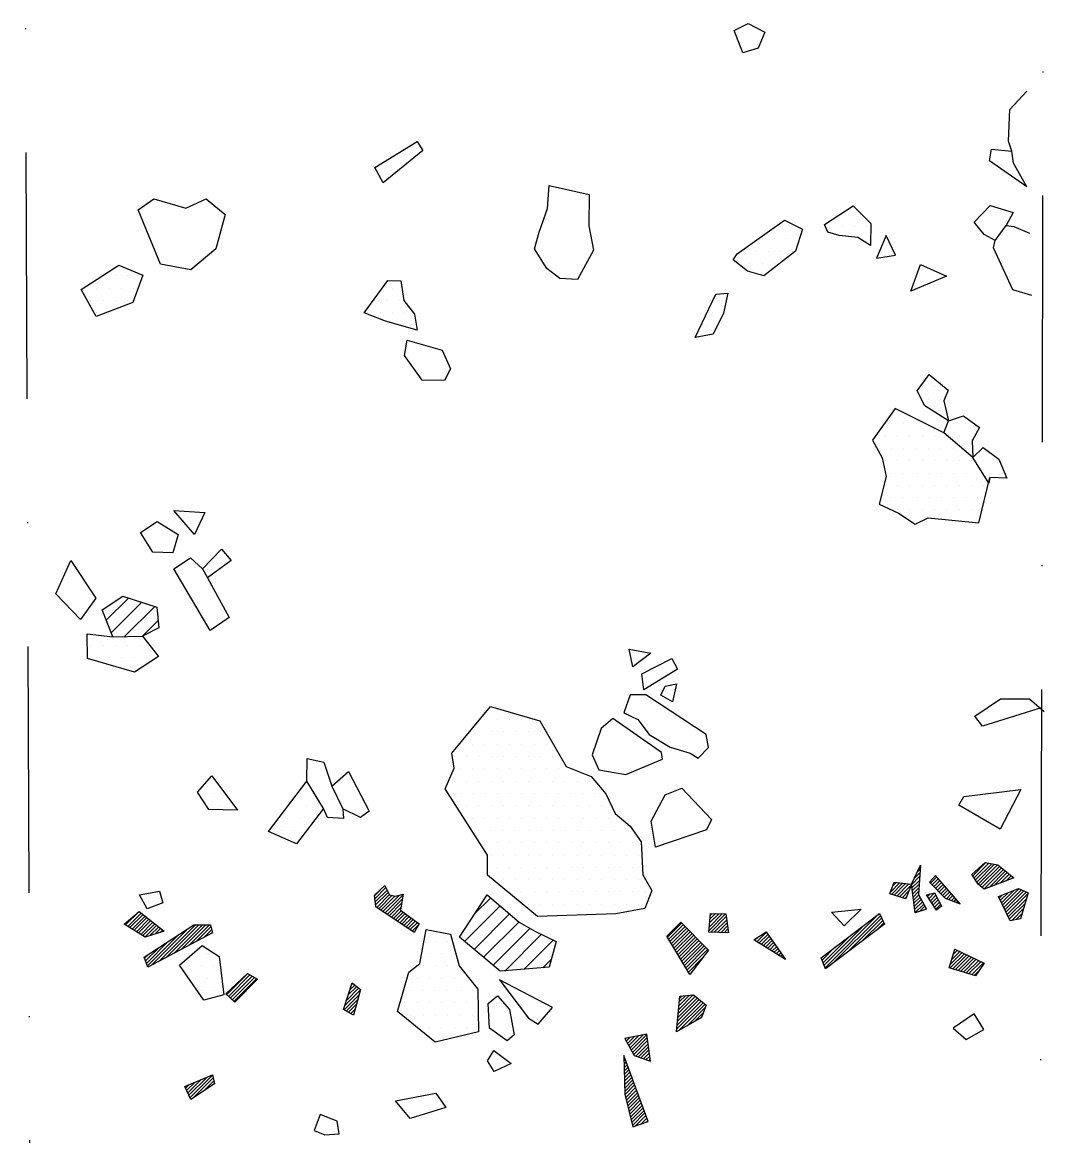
# Model space of a CAD drawing. Header units: metres. Extents: x 25 to 164, y -2060 to -1597.
# Drawn here: x 47.4 to 151.2, y -1826.1 to -1713 of the extents above; entities that cross this region are included whole.
import ezdxf

# ---------------------------------------------------------------- set-up
doc = ezdxf.new("R2010")
doc.units = ezdxf.units.M
doc.header["$LTSCALE"] = 25
doc.header["$MEASUREMENT"] = 0
doc.linetypes.add('STRICHPUNKTX2', pattern=[2, 1, -0.5, 0, -0.5])
doc.layers.get('0').update_dxf_attribs({"linetype": 'CONTINUOUS'})
for name, color, linetype in [('FEUER', 1, 'CONTINUOUS'), ('GRABUNGSGRENZE', 3, 'STRICHPUNKTX2'), ('KNOCHEN', 2, 'CONTINUOUS'), ('KNOCHENSCHRAFF', 2, 'CONTINUOUS'), ('STEINE', 4, 'CONTINUOUS'), ('STEINESCHRAFF', 4, 'CONTINUOUS')]:
    doc.layers.add(name, color=color, linetype=linetype)

# ---------------------------------------------------------------- blocks, each defined once
blk = doc.blocks.new('*X4')
at = {"color": 0}
for p, q in [((55.95, -1773.69), (58.21, -1771.43)), ((56.44, -1774.96), (59.55, -1771.86)), ((57.82, -1775.35), (60.89, -1772.29)), ((59.64, -1775.3), (61.23, -1773.72)), ((93.33, -1803.48), (94.96, -1801.86)), ((92.31, -1806.27), (95.92, -1802.67)), ((93.27, -1807.08), (96.88, -1803.47)), ((94.23, -1807.88), (97.84, -1804.28)), ((95.2, -1808.69), (98.95, -1804.94)), ((96.39, -1809.27), (100.1, -1805.55)), ((98.32, -1809.1), (101.29, -1806.13)), ((100.25, -1808.94), (101.1, -1808.09))]:
    blk.add_line(p, q, dxfattribs=at)
blk = doc.blocks.new('*X6')
at = {"color": 0}
for p, q in [((131.25, -1732.5), (131.25, -1732.5)), ((132.5, -1732.5), (132.5, -1732.5)), ((124.375, -1733.75), (124.375, -1733.75)), ((125.625, -1733.75), (125.625, -1733.75)), ((129.375, -1733.75), (129.375, -1733.75)), ((130.625, -1733.75), (130.625, -1733.75)), ((131.875, -1733.75), (131.875, -1733.75)), ((133.125, -1733.75), (133.125, -1733.75)), ((122.5, -1735), (122.5, -1735)), ((123.75, -1735), (123.75, -1735)), ((125, -1735), (125, -1735)), ((126.25, -1735), (126.25, -1735)), ((132.5, -1735), (132.5, -1735)), ((135, -1735), (135, -1735)), ((120.625, -1736.25), (120.625, -1736.25)), ((121.875, -1736.25), (121.875, -1736.25)), ((123.125, -1736.25), (123.125, -1736.25)), ((124.375, -1736.25), (124.375, -1736.25)), ((125.625, -1736.25), (125.625, -1736.25)), ((135.625, -1736.25), (135.625, -1736.25)), ((121.25, -1737.5), (121.25, -1737.5)), ((122.5, -1737.5), (122.5, -1737.5)), ((123.75, -1737.5), (123.75, -1737.5)), ((55.625, -1738.75), (55.625, -1738.75)), ((56.875, -1738.75), (56.875, -1738.75)), ((58.125, -1738.75), (58.125, -1738.75)), ((59.375, -1738.75), (59.375, -1738.75)), ((53.75, -1740), (53.75, -1740)), ((55, -1740), (55, -1740)), ((56.25, -1740), (56.25, -1740)), ((57.5, -1740), (57.5, -1740)), ((58.75, -1740), (58.75, -1740)), ((85, -1740), (85, -1740)), ((54.375, -1741.25), (54.375, -1741.25)), ((55.625, -1741.25), (55.625, -1741.25)), ((56.875, -1741.25), (56.875, -1741.25)), ((58.125, -1741.25), (58.125, -1741.25)), ((83.125, -1741.25), (83.125, -1741.25)), ((84.375, -1741.25), (84.375, -1741.25)), ((85.625, -1741.25), (85.625, -1741.25)), ((118.125, -1741.25), (118.125, -1741.25)), ((55, -1742.5), (55, -1742.5)), ((82.5, -1742.5), (82.5, -1742.5)), ((83.75, -1742.5), (83.75, -1742.5)), ((85, -1742.5), (85, -1742.5)), ((86.25, -1742.5), (86.25, -1742.5)), ((117.5, -1742.5), (117.5, -1742.5)), ((86.875, -1743.75), (86.875, -1743.75)), ((116.875, -1743.75), (116.875, -1743.75)), ((138.75, -1750), (138.75, -1750)), ((140, -1750), (140, -1750)), ((139.375, -1751.25), (139.375, -1751.25)), ((140.625, -1751.25), (140.625, -1751.25)), ((136.25, -1752.5), (136.25, -1752.5)), ((140, -1752.5), (140, -1752.5)), ((135.625, -1753.75), (135.625, -1753.75)), ((136.875, -1753.75), (136.875, -1753.75)), ((138.125, -1753.75), (138.125, -1753.75)), ((141.875, -1753.75), (141.875, -1753.75)), ((143.125, -1753.75), (143.125, -1753.75)), ((135, -1755), (135, -1755)), ((136.25, -1755), (136.25, -1755)), ((137.5, -1755), (137.5, -1755)), ((138.75, -1755), (138.75, -1755)), ((140, -1755), (140, -1755)), ((141.25, -1755), (141.25, -1755)), ((142.5, -1755), (142.5, -1755)), ((143.75, -1755), (143.75, -1755)), ((134.375, -1756.25), (134.375, -1756.25)), ((135.625, -1756.25), (135.625, -1756.25)), ((136.875, -1756.25), (136.875, -1756.25)), ((138.125, -1756.25), (138.125, -1756.25)), ((139.375, -1756.25), (139.375, -1756.25)), ((140.625, -1756.25), (140.625, -1756.25)), ((141.875, -1756.25), (141.875, -1756.25)), ((143.125, -1756.25), (143.125, -1756.25)), ((135, -1757.5), (135, -1757.5)), ((136.25, -1757.5), (136.25, -1757.5)), ((137.5, -1757.5), (137.5, -1757.5)), ((138.75, -1757.5), (138.75, -1757.5)), ((140, -1757.5), (140, -1757.5)), ((141.25, -1757.5), (141.25, -1757.5)), ((142.5, -1757.5), (142.5, -1757.5)), ((143.75, -1757.5), (143.75, -1757.5)), ((145, -1757.5), (145, -1757.5)), ((146.25, -1757.5), (146.25, -1757.5)), ((135.625, -1758.75), (135.625, -1758.75)), ((136.875, -1758.75), (136.875, -1758.75)), ((138.125, -1758.75), (138.125, -1758.75)), ((139.375, -1758.75), (139.375, -1758.75)), ((140.625, -1758.75), (140.625, -1758.75)), ((141.875, -1758.75), (141.875, -1758.75)), ((143.125, -1758.75), (143.125, -1758.75)), ((144.375, -1758.75), (144.375, -1758.75)), ((145.625, -1758.75), (145.625, -1758.75)), ((146.875, -1758.75), (146.875, -1758.75)), ((135, -1760), (135, -1760)), ((136.25, -1760), (136.25, -1760)), ((137.5, -1760), (137.5, -1760)), ((138.75, -1760), (138.75, -1760)), ((140, -1760), (140, -1760)), ((141.25, -1760), (141.25, -1760)), ((142.5, -1760), (142.5, -1760)), ((143.75, -1760), (143.75, -1760)), ((145, -1760), (145, -1760)), ((135.625, -1761.25), (135.625, -1761.25)), ((136.875, -1761.25), (136.875, -1761.25)), ((138.125, -1761.25), (138.125, -1761.25)), ((139.375, -1761.25), (139.375, -1761.25)), ((140.625, -1761.25), (140.625, -1761.25)), ((141.875, -1761.25), (141.875, -1761.25)), ((143.125, -1761.25), (143.125, -1761.25)), ((144.375, -1761.25), (144.375, -1761.25)), ((136.25, -1762.5), (136.25, -1762.5)), ((137.5, -1762.5), (137.5, -1762.5)), ((138.75, -1762.5), (138.75, -1762.5)), ((140, -1762.5), (140, -1762.5)), ((141.25, -1762.5), (141.25, -1762.5)), ((142.5, -1762.5), (142.5, -1762.5)), ((143.75, -1762.5), (143.75, -1762.5)), ((138.125, -1763.75), (138.125, -1763.75)), ((144.375, -1763.75), (144.375, -1763.75)), ((54.375, -1776.25), (54.375, -1776.25)), ((55.625, -1776.25), (55.625, -1776.25)), ((56.875, -1776.25), (56.875, -1776.25)), ((58.125, -1776.25), (58.125, -1776.25)), ((59.375, -1776.25), (59.375, -1776.25)), ((55, -1777.5), (55, -1777.5)), ((56.25, -1777.5), (56.25, -1777.5)), ((57.5, -1777.5), (57.5, -1777.5)), ((58.75, -1777.5), (58.75, -1777.5)), ((60, -1777.5), (60, -1777.5)), ((95, -1782.5), (95, -1782.5)), ((94.375, -1783.75), (94.375, -1783.75)), ((95.625, -1783.75), (95.625, -1783.75)), ((96.875, -1783.75), (96.875, -1783.75)), ((98.125, -1783.75), (98.125, -1783.75)), ((99.375, -1783.75), (99.375, -1783.75)), ((93.75, -1785), (93.75, -1785)), ((95, -1785), (95, -1785)), ((96.25, -1785), (96.25, -1785)), ((97.5, -1785), (97.5, -1785)), ((98.75, -1785), (98.75, -1785)), ((100, -1785), (100, -1785)), ((91.875, -1786.25), (91.875, -1786.25)), ((93.125, -1786.25), (93.125, -1786.25)), ((94.375, -1786.25), (94.375, -1786.25)), ((95.625, -1786.25), (95.625, -1786.25)), ((96.875, -1786.25), (96.875, -1786.25)), ((98.125, -1786.25), (98.125, -1786.25)), ((99.375, -1786.25), (99.375, -1786.25)), ((100.625, -1786.25), (100.625, -1786.25)), ((91.25, -1787.5), (91.25, -1787.5)), ((92.5, -1787.5), (92.5, -1787.5)), ((93.75, -1787.5), (93.75, -1787.5)), ((95, -1787.5), (95, -1787.5)), ((96.25, -1787.5), (96.25, -1787.5)), ((97.5, -1787.5), (97.5, -1787.5)), ((98.75, -1787.5), (98.75, -1787.5)), ((100, -1787.5), (100, -1787.5)), ((101.25, -1787.5), (101.25, -1787.5)), ((91.875, -1788.75), (91.875, -1788.75)), ((93.125, -1788.75), (93.125, -1788.75)), ((94.375, -1788.75), (94.375, -1788.75)), ((95.625, -1788.75), (95.625, -1788.75)), ((96.875, -1788.75), (96.875, -1788.75)), ((98.125, -1788.75), (98.125, -1788.75)), ((99.375, -1788.75), (99.375, -1788.75)), ((100.625, -1788.75), (100.625, -1788.75)), ((101.875, -1788.75), (101.875, -1788.75)), ((103.125, -1788.75), (103.125, -1788.75)), ((66.25, -1790), (66.25, -1790)), ((91.25, -1790), (91.25, -1790)), ((92.5, -1790), (92.5, -1790)), ((93.75, -1790), (93.75, -1790)), ((95, -1790), (95, -1790)), ((96.25, -1790), (96.25, -1790)), ((97.5, -1790), (97.5, -1790)), ((98.75, -1790), (98.75, -1790)), ((100, -1790), (100, -1790)), ((101.25, -1790), (101.25, -1790)), ((102.5, -1790), (102.5, -1790)), ((103.75, -1790), (103.75, -1790)), ((105, -1790), (105, -1790)), ((65.625, -1791.25), (65.625, -1791.25)), ((66.875, -1791.25), (66.875, -1791.25)), ((75.625, -1791.25), (75.625, -1791.25)), ((76.875, -1791.25), (76.875, -1791.25)), ((90.625, -1791.25), (90.625, -1791.25)), ((91.875, -1791.25), (91.875, -1791.25)), ((93.125, -1791.25), (93.125, -1791.25)), ((94.375, -1791.25), (94.375, -1791.25)), ((95.625, -1791.25), (95.625, -1791.25)), ((96.875, -1791.25), (96.875, -1791.25)), ((98.125, -1791.25), (98.125, -1791.25)), ((99.375, -1791.25), (99.375, -1791.25)), ((100.625, -1791.25), (100.625, -1791.25)), ((101.875, -1791.25), (101.875, -1791.25)), ((103.125, -1791.25), (103.125, -1791.25)), ((104.375, -1791.25), (104.375, -1791.25)), ((105.625, -1791.25), (105.625, -1791.25)), ((66.25, -1792.5), (66.25, -1792.5)), ((67.5, -1792.5), (67.5, -1792.5)), ((68.75, -1792.5), (68.75, -1792.5)), ((75, -1792.5), (75, -1792.5)), ((76.25, -1792.5), (76.25, -1792.5)), ((77.5, -1792.5), (77.5, -1792.5)), ((92.5, -1792.5), (92.5, -1792.5)), ((93.75, -1792.5), (93.75, -1792.5)), ((95, -1792.5), (95, -1792.5)), ((96.25, -1792.5), (96.25, -1792.5)), ((97.5, -1792.5), (97.5, -1792.5)), ((98.75, -1792.5), (98.75, -1792.5)), ((100, -1792.5), (100, -1792.5)), ((101.25, -1792.5), (101.25, -1792.5)), ((102.5, -1792.5), (102.5, -1792.5)), ((103.75, -1792.5), (103.75, -1792.5)), ((105, -1792.5), (105, -1792.5)), ((106.25, -1792.5), (106.25, -1792.5)), ((74.375, -1793.75), (74.375, -1793.75)), ((75.625, -1793.75), (75.625, -1793.75)), ((76.875, -1793.75), (76.875, -1793.75)), ((93.125, -1793.75), (93.125, -1793.75)), ((94.375, -1793.75), (94.375, -1793.75)), ((95.625, -1793.75), (95.625, -1793.75)), ((96.875, -1793.75), (96.875, -1793.75)), ((98.125, -1793.75), (98.125, -1793.75)), ((99.375, -1793.75), (99.375, -1793.75)), ((100.625, -1793.75), (100.625, -1793.75)), ((101.875, -1793.75), (101.875, -1793.75)), ((103.125, -1793.75), (103.125, -1793.75)), ((104.375, -1793.75), (104.375, -1793.75)), ((105.625, -1793.75), (105.625, -1793.75)), ((106.875, -1793.75), (106.875, -1793.75)), ((73.75, -1795), (73.75, -1795)), ((75, -1795), (75, -1795)), ((76.25, -1795), (76.25, -1795)), ((93.75, -1795), (93.75, -1795)), ((95, -1795), (95, -1795)), ((96.25, -1795), (96.25, -1795)), ((97.5, -1795), (97.5, -1795)), ((98.75, -1795), (98.75, -1795)), ((100, -1795), (100, -1795)), ((101.25, -1795), (101.25, -1795)), ((102.5, -1795), (102.5, -1795)), ((103.75, -1795), (103.75, -1795)), ((105, -1795), (105, -1795)), ((106.25, -1795), (106.25, -1795)), ((107.5, -1795), (107.5, -1795)), ((108.75, -1795), (108.75, -1795)), ((94.375, -1796.25), (94.375, -1796.25)), ((95.625, -1796.25), (95.625, -1796.25)), ((96.875, -1796.25), (96.875, -1796.25)), ((98.125, -1796.25), (98.125, -1796.25)), ((99.375, -1796.25), (99.375, -1796.25)), ((100.625, -1796.25), (100.625, -1796.25)), ((101.875, -1796.25), (101.875, -1796.25)), ((103.125, -1796.25), (103.125, -1796.25)), ((104.375, -1796.25), (104.375, -1796.25)), ((105.625, -1796.25), (105.625, -1796.25)), ((106.875, -1796.25), (106.875, -1796.25)), ((108.125, -1796.25), (108.125, -1796.25)), ((109.375, -1796.25), (109.375, -1796.25)), ((95, -1797.5), (95, -1797.5)), ((96.25, -1797.5), (96.25, -1797.5)), ((97.5, -1797.5), (97.5, -1797.5)), ((98.75, -1797.5), (98.75, -1797.5)), ((100, -1797.5), (100, -1797.5)), ((101.25, -1797.5), (101.25, -1797.5)), ((102.5, -1797.5), (102.5, -1797.5)), ((103.75, -1797.5), (103.75, -1797.5)), ((105, -1797.5), (105, -1797.5)), ((106.25, -1797.5), (106.25, -1797.5)), ((107.5, -1797.5), (107.5, -1797.5)), ((108.75, -1797.5), (108.75, -1797.5)), ((110, -1797.5), (110, -1797.5)), ((95.625, -1798.75), (95.625, -1798.75)), ((96.875, -1798.75), (96.875, -1798.75)), ((98.125, -1798.75), (98.125, -1798.75)), ((99.375, -1798.75), (99.375, -1798.75)), ((100.625, -1798.75), (100.625, -1798.75)), ((101.875, -1798.75), (101.875, -1798.75)), ((103.125, -1798.75), (103.125, -1798.75)), ((104.375, -1798.75), (104.375, -1798.75)), ((105.625, -1798.75), (105.625, -1798.75)), ((106.875, -1798.75), (106.875, -1798.75)), ((108.125, -1798.75), (108.125, -1798.75)), ((109.375, -1798.75), (109.375, -1798.75)), ((96.25, -1800), (96.25, -1800)), ((97.5, -1800), (97.5, -1800)), ((98.75, -1800), (98.75, -1800)), ((100, -1800), (100, -1800)), ((101.25, -1800), (101.25, -1800)), ((102.5, -1800), (102.5, -1800)), ((103.75, -1800), (103.75, -1800)), ((105, -1800), (105, -1800)), ((106.25, -1800), (106.25, -1800)), ((107.5, -1800), (107.5, -1800)), ((108.75, -1800), (108.75, -1800)), ((110, -1800), (110, -1800)), ((96.875, -1801.25), (96.875, -1801.25)), ((98.125, -1801.25), (98.125, -1801.25)), ((99.375, -1801.25), (99.375, -1801.25)), ((100.625, -1801.25), (100.625, -1801.25)), ((101.875, -1801.25), (101.875, -1801.25)), ((103.125, -1801.25), (103.125, -1801.25)), ((104.375, -1801.25), (104.375, -1801.25)), ((105.625, -1801.25), (105.625, -1801.25)), ((106.875, -1801.25), (106.875, -1801.25)), ((108.125, -1801.25), (108.125, -1801.25)), ((109.375, -1801.25), (109.375, -1801.25)), ((110.625, -1801.25), (110.625, -1801.25)), ((98.75, -1802.5), (98.75, -1802.5)), ((100, -1802.5), (100, -1802.5)), ((101.25, -1802.5), (101.25, -1802.5)), ((102.5, -1802.5), (102.5, -1802.5)), ((103.75, -1802.5), (103.75, -1802.5)), ((105, -1802.5), (105, -1802.5)), ((106.25, -1802.5), (106.25, -1802.5)), ((107.5, -1802.5), (107.5, -1802.5)), ((108.75, -1802.5), (108.75, -1802.5)), ((110, -1802.5), (110, -1802.5)), ((89.375, -1806.25), (89.375, -1806.25)), ((90.625, -1806.25), (90.625, -1806.25)), ((65, -1807.5), (65, -1807.5)), ((66.25, -1807.5), (66.25, -1807.5)), ((88.75, -1807.5), (88.75, -1807.5)), ((90, -1807.5), (90, -1807.5)), ((91.25, -1807.5), (91.25, -1807.5)), ((64.375, -1808.75), (64.375, -1808.75)), ((65.625, -1808.75), (65.625, -1808.75)), ((66.875, -1808.75), (66.875, -1808.75)), ((88.125, -1808.75), (88.125, -1808.75)), ((89.375, -1808.75), (89.375, -1808.75)), ((90.625, -1808.75), (90.625, -1808.75)), ((65, -1810), (65, -1810)), ((66.25, -1810), (66.25, -1810)), ((67.5, -1810), (67.5, -1810)), ((87.5, -1810), (87.5, -1810)), ((88.75, -1810), (88.75, -1810)), ((90, -1810), (90, -1810)), ((91.25, -1810), (91.25, -1810)), ((92.5, -1810), (92.5, -1810)), ((65.625, -1811.25), (65.625, -1811.25)), ((66.875, -1811.25), (66.875, -1811.25)), ((86.875, -1811.25), (86.875, -1811.25)), ((88.125, -1811.25), (88.125, -1811.25)), ((89.375, -1811.25), (89.375, -1811.25)), ((90.625, -1811.25), (90.625, -1811.25)), ((91.875, -1811.25), (91.875, -1811.25)), ((93.125, -1811.25), (93.125, -1811.25)), ((86.25, -1812.5), (86.25, -1812.5)), ((87.5, -1812.5), (87.5, -1812.5)), ((88.75, -1812.5), (88.75, -1812.5)), ((90, -1812.5), (90, -1812.5)), ((91.25, -1812.5), (91.25, -1812.5)), ((92.5, -1812.5), (92.5, -1812.5)), ((86.875, -1813.75), (86.875, -1813.75)), ((88.125, -1813.75), (88.125, -1813.75)), ((89.375, -1813.75), (89.375, -1813.75)), ((90.625, -1813.75), (90.625, -1813.75)), ((91.875, -1813.75), (91.875, -1813.75)), ((93.125, -1813.75), (93.125, -1813.75)), ((88.75, -1815), (88.75, -1815)), ((90, -1815), (90, -1815)), ((91.25, -1815), (91.25, -1815)), ((92.5, -1815), (92.5, -1815)), ((89.375, -1816.25), (89.375, -1816.25))]:
    blk.add_line(p, q, dxfattribs=at)
blk = doc.blocks.new('*X15')
at = {"color": 0}
for p, q in [((138.54, -1798.58), (138.56, -1798.55)), ((143.87, -1799.62), (145.22, -1798.27)), ((144.01, -1799.83), (145.51, -1798.32)), ((144.16, -1800.03), (145.81, -1798.38)), ((144.3, -1800.24), (146.1, -1798.44)), ((144.44, -1800.45), (146.4, -1798.5)), ((137.66, -1800.52), (138.49, -1799.69)), ((137.91, -1799.91), (138.51, -1799.31)), ((138.23, -1799.24), (138.54, -1798.93)), ((139.59, -1800.36), (140.22, -1799.73)), ((144.64, -1800.61), (146.6, -1798.65)), ((144.83, -1800.77), (146.8, -1798.81)), ((145.02, -1800.93), (146.99, -1798.96)), ((145.53, -1800.78), (147.19, -1799.12)), ((146.1, -1800.56), (147.38, -1799.28)), ((146.67, -1800.35), (147.58, -1799.44)), ((147.23, -1800.14), (147.78, -1799.6)), ((83.21, -1801.94), (84.33, -1800.81)), ((135.55, -1801.22), (136.44, -1800.33)), ((135.63, -1801.49), (136.76, -1800.36)), ((135.77, -1800.64), (136.12, -1800.29)), ((135.9, -1801.58), (137.07, -1800.4)), ((136.17, -1801.66), (137.39, -1800.44)), ((136.44, -1801.74), (137.62, -1800.56)), ((137.7, -1800.83), (138.46, -1800.07)), ((137.74, -1801.15), (138.44, -1800.45)), ((137.78, -1801.46), (138.41, -1800.83)), ((139.76, -1800.54), (140.38, -1799.92)), ((139.94, -1800.72), (140.55, -1800.1)), ((140.11, -1800.9), (140.72, -1800.29)), ((140.29, -1801.08), (140.88, -1800.48)), ((140.46, -1801.25), (141.05, -1800.67)), ((140.64, -1801.43), (141.21, -1800.86)), ((147.8, -1799.92), (147.97, -1799.75)), ((83.17, -1801.63), (83.73, -1801.06)), ((83.25, -1802.25), (84.45, -1801.05)), ((83.29, -1802.56), (84.57, -1801.29)), ((83.4, -1802.81), (84.69, -1801.52)), ((83.61, -1802.95), (84.97, -1801.59)), ((83.82, -1803.09), (85.25, -1801.66)), ((84.03, -1803.23), (85.7, -1801.57)), ((84.25, -1803.38), (86.05, -1801.57)), ((84.46, -1803.52), (85.99, -1801.99)), ((136.71, -1801.83), (137.4, -1801.13)), ((136.98, -1801.91), (137.19, -1801.7)), ((137.82, -1801.78), (138.39, -1801.2)), ((137.86, -1802.09), (138.4, -1801.54)), ((137.9, -1802.4), (138.53, -1801.78)), ((139.3, -1801.71), (139.57, -1801.44)), ((139.44, -1801.92), (140.01, -1801.35)), ((139.58, -1802.14), (140.13, -1801.58)), ((139.72, -1802.35), (140.26, -1801.81)), ((140.81, -1801.61), (141.38, -1801.04)), ((140.98, -1801.79), (141.54, -1801.23)), ((141.2, -1801.93), (141.71, -1801.42)), ((141.46, -1802.03), (141.87, -1801.61)), ((141.72, -1802.12), (142.04, -1801.8)), ((141.98, -1802.21), (142.2, -1801.99)), ((146.56, -1801.87), (146.87, -1801.56)), ((146.67, -1802.11), (147.46, -1801.33)), ((146.79, -1802.35), (148.05, -1801.09)), ((146.9, -1802.59), (148.57, -1800.92)), ((147.02, -1802.83), (148.81, -1801.03)), ((147.13, -1803.07), (149.05, -1801.15)), ((147.25, -1803.3), (149.29, -1801.26)), ((147.36, -1803.54), (149.47, -1801.44)), ((147.48, -1803.78), (149.32, -1801.94)), ((84.67, -1803.66), (85.92, -1802.4)), ((84.88, -1803.8), (85.86, -1802.82)), ((137.94, -1802.72), (138.65, -1802.01)), ((137.98, -1803.03), (138.77, -1802.24)), ((138.01, -1803.35), (138.9, -1802.47)), ((138.48, -1803.23), (139.02, -1802.7)), ((138.99, -1803.07), (139.14, -1802.93)), ((139.86, -1802.57), (140.38, -1802.05)), ((140, -1802.78), (140.5, -1802.28)), ((140.13, -1802.99), (140.62, -1802.51)), ((142.24, -1802.31), (142.37, -1802.17)), ((142.49, -1802.4), (142.54, -1802.36)), ((147.59, -1804.02), (149.18, -1802.44)), ((147.84, -1804.13), (149.03, -1802.93)), ((57.91, -1804.6), (59.29, -1803.23)), ((58.13, -1804.74), (59.49, -1803.39)), ((58.35, -1804.87), (59.69, -1803.54)), ((58.57, -1805.01), (59.89, -1803.69)), ((58.79, -1805.14), (60.08, -1803.85)), ((59.01, -1805.28), (60.28, -1804)), ((59.23, -1805.41), (60.48, -1804.16)), ((85.09, -1803.94), (85.88, -1803.15)), ((85.31, -1804.08), (86.09, -1803.3)), ((85.52, -1804.22), (86.29, -1803.45)), ((85.73, -1804.37), (86.5, -1803.6)), ((85.94, -1804.51), (86.7, -1803.75)), ((86.15, -1804.65), (86.91, -1803.9)), ((86.37, -1804.79), (87.11, -1804.05)), ((86.58, -1804.93), (87.32, -1804.19)), ((117.12, -1805.15), (118.79, -1803.48)), ((117.15, -1804.77), (118.45, -1803.47)), ((117.18, -1804.39), (118.11, -1803.46)), ((117.21, -1804), (117.76, -1803.45)), ((117.24, -1803.62), (117.42, -1803.43)), ((117.3, -1805.33), (118.87, -1803.75)), ((117.63, -1805.34), (118.91, -1804.07)), ((128.9, -1808.93), (134.38, -1803.45)), ((129.66, -1808.52), (134.51, -1803.67)), ((131.16, -1807.37), (134.62, -1803.91)), ((132.67, -1806.22), (134.74, -1804.15)), ((148.27, -1804.05), (148.89, -1803.43)), ((148.71, -1803.96), (148.74, -1803.93)), ((59.45, -1805.55), (60.68, -1804.31)), ((59.67, -1805.68), (60.88, -1804.47)), ((59.88, -1805.82), (61.08, -1804.62)), ((60.38, -1805.68), (61.28, -1804.78)), ((60.55, -1808.68), (64.27, -1804.97)), ((60.9, -1805.51), (61.48, -1804.93)), ((61.31, -1808.28), (65, -1804.59)), ((61.42, -1805.35), (61.68, -1805.08)), ((62.06, -1807.88), (65.35, -1804.59)), ((62.81, -1807.48), (65.71, -1804.59)), ((63.57, -1807.08), (66.06, -1804.59)), ((64.32, -1806.69), (66.42, -1804.59)), ((65.07, -1806.29), (66.58, -1804.78)), ((65.83, -1805.89), (66.65, -1805.06)), ((66.58, -1805.49), (66.72, -1805.34)), ((86.79, -1805.07), (87.52, -1804.34)), ((87, -1805.22), (87.66, -1804.55)), ((112.89, -1805.85), (114.33, -1804.4)), ((113.02, -1806.07), (114.51, -1804.58)), ((113.15, -1806.29), (114.69, -1804.76)), ((113.29, -1806.51), (114.86, -1804.93)), ((113.42, -1806.73), (115.04, -1805.11)), ((113.55, -1806.95), (115.21, -1805.29)), ((117.97, -1805.36), (118.95, -1804.38)), ((118.31, -1805.38), (119, -1804.69)), ((118.64, -1805.39), (119.04, -1805)), ((118.98, -1805.41), (119.08, -1805.31)), ((121.96, -1806.32), (122.94, -1805.34)), ((128.79, -1808.68), (132.89, -1804.59)), ((134.17, -1805.07), (134.85, -1804.39)), ((60.03, -1808.5), (62.25, -1806.28)), ((60.12, -1808.76), (63.26, -1805.62)), ((113.69, -1807.17), (115.39, -1805.47)), ((113.82, -1807.39), (115.56, -1805.64)), ((113.96, -1807.61), (115.74, -1805.82)), ((114.09, -1807.83), (115.92, -1806)), ((114.22, -1808.05), (116.09, -1806.18)), ((114.36, -1808.27), (116.27, -1806.36)), ((121.74, -1806.18), (122.09, -1805.84)), ((122.18, -1806.45), (123.09, -1805.55)), ((122.4, -1806.59), (123.23, -1805.75)), ((122.62, -1806.72), (123.38, -1805.96)), ((122.84, -1806.86), (123.52, -1806.17)), ((123.06, -1806.99), (123.67, -1806.38)), ((128.69, -1808.43), (131.39, -1805.72)), ((59.84, -1807.98), (60.23, -1807.6)), ((59.94, -1808.24), (61.24, -1806.94)), ((114.49, -1808.49), (116.44, -1806.53)), ((114.62, -1808.71), (116.62, -1806.71)), ((114.76, -1808.93), (116.79, -1806.89)), ((114.89, -1809.15), (116.97, -1807.07)), ((123.28, -1807.13), (123.81, -1806.59)), ((123.49, -1807.26), (123.96, -1806.8)), ((123.71, -1807.39), (124.1, -1807.01)), ((123.93, -1807.53), (124.25, -1807.21)), ((124.15, -1807.66), (124.39, -1807.42)), ((124.37, -1807.8), (124.54, -1807.63)), ((128.59, -1808.18), (129.9, -1806.86)), ((141.6, -1808.6), (142.81, -1807.4)), ((141.6, -1808.96), (143.04, -1807.51)), ((141.75, -1808.1), (142.57, -1807.28)), ((141.87, -1809.04), (143.28, -1807.62)), ((141.89, -1807.6), (142.33, -1807.17)), ((142.04, -1807.1), (142.09, -1807.05)), ((115.03, -1809.37), (116.47, -1807.92)), ((124.59, -1807.93), (124.68, -1807.84)), ((124.81, -1808.07), (124.83, -1808.05)), ((142.14, -1809.12), (143.52, -1807.74)), ((142.41, -1809.2), (143.76, -1807.85)), ((142.68, -1809.29), (144, -1807.97)), ((142.95, -1809.37), (144.24, -1808.08)), ((143.22, -1809.45), (144.48, -1808.2)), ((143.49, -1809.53), (144.72, -1808.31)), ((143.77, -1809.62), (144.96, -1808.43)), ((68.18, -1811.66), (70.3, -1809.54)), ((68.36, -1811.84), (70.53, -1809.67)), ((68.54, -1812.01), (70.76, -1809.79)), ((68.73, -1812.18), (70.99, -1809.92)), ((115.16, -1809.58), (115.31, -1809.44)), ((144.04, -1809.7), (144.49, -1809.25)), ((68.91, -1812.35), (71.22, -1810.04)), ((80.32, -1812.25), (81.58, -1810.99)), ((80.48, -1811.73), (81.38, -1810.84)), ((80.65, -1811.22), (81.18, -1810.69)), ((80.81, -1810.7), (80.98, -1810.53)), ((80.08, -1813.2), (81.61, -1811.67)), ((80.15, -1812.77), (81.74, -1811.18)), ((80.31, -1813.33), (81.48, -1812.15)), ((113.91, -1814.37), (116.12, -1812.16)), ((113.95, -1813.97), (115.92, -1812.01)), ((113.99, -1813.58), (115.72, -1811.85)), ((114.03, -1813.19), (115.52, -1811.7)), ((114.06, -1812.8), (115.13, -1811.73)), ((114.1, -1812.41), (114.75, -1811.76)), ((114.14, -1812.02), (114.37, -1811.79)), ((80.53, -1813.45), (81.35, -1812.64)), ((80.76, -1813.58), (81.21, -1813.13)), ((113.84, -1815.15), (116.51, -1812.48)), ((113.88, -1814.76), (116.31, -1812.32)), ((114.04, -1815.3), (116.71, -1812.63)), ((114.85, -1814.85), (116.73, -1812.97)), ((80.99, -1813.7), (81.08, -1813.61)), ((115.66, -1814.39), (116.53, -1813.52)), ((108.59, -1816.16), (108.65, -1816.09)), ((108.71, -1816.38), (109.09, -1816.01)), ((108.84, -1816.61), (109.52, -1815.93)), ((108.97, -1816.84), (109.96, -1815.85)), ((109.1, -1817.06), (110.39, -1815.77)), ((109.22, -1817.29), (110.8, -1815.71)), ((109.35, -1817.52), (110.85, -1816.02)), ((109.48, -1817.74), (110.89, -1816.33)), ((109.68, -1817.89), (110.93, -1816.64)), ((109.95, -1817.98), (110.97, -1816.95)), ((110.21, -1818.07), (111.01, -1817.27)), ((110.47, -1818.16), (111.06, -1817.58)), ((108.47, -1818.05), (108.52, -1818)), ((108.48, -1818.39), (108.61, -1818.25)), ((108.49, -1818.73), (108.71, -1818.51)), ((108.5, -1819.08), (108.8, -1818.77)), ((110.74, -1818.25), (111.1, -1817.89)), ((111, -1818.34), (111.14, -1818.2)), ((64.34, -1821.87), (66.19, -1820.02)), ((64.45, -1822.11), (66.73, -1819.83)), ((108.51, -1819.42), (108.9, -1819.03)), ((108.52, -1819.76), (108.99, -1819.29)), ((108.53, -1820.11), (109.09, -1819.54)), ((108.54, -1820.45), (109.19, -1819.8)), ((108.55, -1820.8), (109.28, -1820.06)), ((64, -1821.14), (64.36, -1820.79)), ((64.11, -1821.39), (64.97, -1820.53)), ((64.23, -1821.63), (65.58, -1820.27)), ((64.77, -1822.14), (66.8, -1820.12)), ((65.82, -1821.45), (66.86, -1820.4)), ((66.87, -1820.75), (66.93, -1820.69)), ((108.56, -1821.14), (109.38, -1820.32)), ((108.57, -1821.48), (109.47, -1820.58)), ((108.58, -1821.82), (109.57, -1820.83)), ((108.66, -1822.1), (109.66, -1821.09)), ((108.73, -1822.38), (109.76, -1821.35)), ((108.8, -1822.67), (109.85, -1821.61)), ((108.87, -1822.95), (109.95, -1821.87)), ((108.94, -1823.23), (110.04, -1822.13)), ((109.01, -1823.52), (110.14, -1822.38)), ((109.08, -1823.8), (110.23, -1822.64)), ((109.15, -1824.08), (110.33, -1822.9)), ((109.22, -1824.36), (110.43, -1823.16)), ((109.29, -1824.65), (110.52, -1823.42)), ((109.36, -1824.93), (110.62, -1823.67)), ((109.65, -1824.99), (110.71, -1823.93)), ((110.21, -1824.79), (110.81, -1824.19)), ((110.77, -1824.58), (110.9, -1824.45))]:
    blk.add_line(p, q, dxfattribs=at)

msp = doc.modelspace()

# ---------------------------------------------------------------- linework, layer by layer
at = {"layer": 'GRABUNGSGRENZE'}
for points in [[(47.43, -1626.04), (49.05, -2059.87)], [(151.18, -1630.41), (150.24, -2060.26)]]:
    msp.add_lwpolyline(points, dxfattribs=at)
at = {"layer": 'KNOCHEN'}
for points in [[(138.02, -1803.37), (137.65, -1800.47), (138.57, -1798.53), (138.37, -1801.49), (139.19, -1803.01), (138.02, -1803.37)], [(144.44, -1800.45), (143.77, -1799.48), (145.15, -1798.25), (146.42, -1798.5), (148.06, -1799.83), (145.05, -1800.96), (144.44, -1800.45)], [(142.61, -1802.44), (140.1, -1799.59), (139.49, -1800.26), (141.08, -1801.89), (142.61, -1802.44)], [(87.2, -1805.35), (83.32, -1802.76), (83.16, -1801.58), (84.23, -1800.61), (84.69, -1801.53), (85.3, -1801.68), (86.07, -1801.47), (85.82, -1803.11), (87.71, -1804.48), (87.2, -1805.35)], [(135.46, -1801.44), (135.92, -1800.27), (137.65, -1800.47), (137.1, -1801.95), (135.46, -1801.44)], [(140.21, -1803.11), (139.19, -1801.53), (140, -1801.33), (140.72, -1802.7), (140.21, -1803.11)], [(146.48, -1801.72), (148.52, -1800.9), (149.49, -1801.35), (148.74, -1803.96), (147.66, -1804.17), (146.48, -1801.72)], [(59.9, -1805.83), (57.76, -1804.51), (59.28, -1803.23), (61.84, -1805.21), (59.9, -1805.83)], [(117.1, -1805.32), (117.25, -1803.43), (118.83, -1803.48), (119.09, -1805.41), (117.1, -1805.32)], [(128.95, -1809.06), (128.49, -1807.94), (134.4, -1803.44), (134.91, -1804.51), (128.95, -1809.06)], [(60.17, -1808.89), (59.81, -1807.87), (64.85, -1804.59), (66.53, -1804.59), (66.74, -1805.4), (60.17, -1808.89)], [(115.17, -1809.61), (112.82, -1805.74), (114.24, -1804.31), (117.06, -1807.16), (115.17, -1809.61)], [(124.87, -1808.1), (121.65, -1806.12), (122.92, -1805.3), (124.87, -1808.1)], [(141.5, -1808.93), (142.06, -1807.04), (145.02, -1808.46), (144.16, -1809.74), (141.5, -1808.93)], [(69, -1812.44), (69, -1812.44), (68.08, -1811.57), (70.27, -1809.53)], [(70.27, -1809.53), (71.29, -1810.08), (69, -1812.44)], [(81.05, -1813.73), (80.03, -1813.17), (80.89, -1810.47), (81.76, -1811.13), (81.05, -1813.73)], [(113.81, -1815.43), (114.16, -1811.81), (115.54, -1811.7), (116.82, -1812.72), (116.36, -1813.99), (113.81, -1815.43)], [(111.17, -1818.4), (110.8, -1815.69), (108.56, -1816.11), (109.53, -1817.84), (111.17, -1818.4)], [(109.4, -1825.09), (110.93, -1824.52), (108.46, -1817.84), (108.57, -1821.77), (109.4, -1825.09)], [(64.54, -1822.3), (63.92, -1820.97), (66.73, -1819.79), (66.93, -1820.71), (64.54, -1822.3)]]:
    msp.add_lwpolyline(points, dxfattribs=at)
at = {"layer": 'STEINE'}
for points in [[(120.54, -1716.11), (119.66, -1713.87), (121.09, -1713.15), (122.78, -1714.02), (122.12, -1715.65), (120.54, -1716.11)], [(149.35, -1729.71), (148.02, -1727.32), (147.86, -1726.09), (147.5, -1725.07), (147.65, -1721.86), (149.38, -1720.02)], [(84.04, -1729.32), (83.22, -1727.75), (87.5, -1725.13), (88.06, -1726.05), (84.04, -1729.32)], [(149.35, -1729.71), (145.57, -1727.07), (145.77, -1725.89), (147.86, -1726.09)], [(100.65, -1738.01), (99.42, -1736.02), (99.87, -1734.33), (100.73, -1731.93), (100.88, -1729.59), (104.96, -1730.49), (104.92, -1733.66), (105.39, -1736.16), (103.76, -1739.12), (101.97, -1739.02), (100.65, -1738.01)], [(61.45, -1737.55), (59.2, -1732.04), (60.77, -1730.92), (64.04, -1731.88), (66.08, -1730.95), (68.02, -1732.53), (67.06, -1736), (64.52, -1738.15), (61.45, -1737.55)], [(128.85, -1733.54), (131.75, -1731.65), (133.55, -1733.43), (133.5, -1735.67), (132.22, -1734.86), (130.33, -1734.66), (129.16, -1734.31), (128.85, -1733.54)], [(146.15, -1735.18), (145.03, -1734.57), (144.01, -1733.3), (145.63, -1731.61), (147.98, -1732.32), (147.27, -1733.65)], [(119.98, -1736.53), (124.77, -1733.09), (126.61, -1734.01), (125.9, -1736.25), (122.69, -1738.76), (121.01, -1738.26), (119.57, -1737.14), (119.98, -1736.53)], [(149.89, -1740.73), (147.95, -1740.18), (146, -1735.9), (146.15, -1735.18), (147.27, -1733.65), (148.04, -1733.75), (149.62, -1734.41)], [(134.12, -1736.95), (136.05, -1736.64), (135.08, -1734.65), (134.12, -1736.95)], [(54.94, -1742.87), (53.4, -1740.12), (57.22, -1737.66), (59.67, -1738.68), (58.66, -1741.44), (54.94, -1742.87)], [(137.59, -1740.31), (138.56, -1737.6), (141.21, -1738.77), (137.59, -1740.31)], [(82.13, -1742.49), (84.52, -1739.22), (85.85, -1739.27), (86.16, -1741.26), (87.24, -1742.63), (87.5, -1744.27), (84.28, -1743.36), (82.13, -1742.49)], [(115.72, -1745.01), (117.8, -1740.61), (119.02, -1740.51), (118.57, -1742.55), (117.55, -1744.65), (115.72, -1745.01)], [(86.48, -1745.29), (90.05, -1746.3), (90.88, -1748.19), (90.27, -1749.36), (88.02, -1749.32), (86.23, -1746.82), (86.48, -1745.29)], [(141.41, -1753.46), (139, -1751.94), (138.23, -1750.41), (139.45, -1748.77), (141.4, -1750.35), (140.94, -1751.42), (141.41, -1753.46)], [(143.87, -1757.18), (144.93, -1756.16), (146.52, -1757.33), (147.34, -1759.26), (145.61, -1759.22), (145.51, -1759.78), (143.87, -1757.18), (140.95, -1754.69), (135.99, -1752.2), (133.71, -1755.42), (134.68, -1757.2), (135.09, -1759.09), (134.39, -1761.9), (136.33, -1762.81), (138.02, -1763.93), (139.34, -1763.31), (144.5, -1763.81), (145.61, -1759.22)], [(140.95, -1754.69), (141.41, -1753.46), (142.94, -1752.95), (144.57, -1754.12), (143.81, -1755.5), (143.87, -1757.18)], [(64.9, -1764.99), (62.8, -1762.55), (65.96, -1762.74), (64.9, -1764.99)], [(60.67, -1766.79), (59.44, -1764.8), (61.12, -1763.68), (63.26, -1765), (62.71, -1766.84), (60.67, -1766.79)], [(65.72, -1768.46), (67.66, -1766.47), (68.63, -1767.64), (66.23, -1769.38)], [(53.34, -1773.6), (50.83, -1771), (52.35, -1767.63), (54.91, -1771.45), (53.34, -1773.6)], [(64.49, -1767.34), (65.72, -1768.46), (66.23, -1769.38), (68.44, -1773.4), (66.5, -1774.73), (62.81, -1768.47), (64.49, -1767.34)], [(56.61, -1775.37), (55.53, -1772.62), (57.62, -1771.24), (61.09, -1772.35), (61.3, -1774.44), (59.62, -1775.31)], [(54.06, -1777.57), (54, -1775.07), (56.61, -1775.37), (59.62, -1775.31), (61.25, -1777.35), (58.81, -1778.94), (54.06, -1777.57)], [(109.38, -1778.4), (109.01, -1776.61), (111.21, -1777.01), (109.38, -1778.4)], [(110.51, -1780.74), (110.3, -1779.11), (113.35, -1777.57), (113.92, -1778.64), (110.51, -1780.74)], [(112.24, -1781.3), (112.65, -1780.38), (113.82, -1780.12), (113.42, -1781.96), (112.24, -1781.3)], [(115.22, -1787.16), (116.03, -1787.67), (117.05, -1786.59), (116.84, -1785.27), (110.71, -1781.25), (109.13, -1781.25), (108.47, -1783.09), (109.9, -1783.75), (111.03, -1785.28), (113.17, -1786.55), (115.22, -1787.16)], [(99.7, -1803.73), (94.64, -1799.56), (94.63, -1797.52), (90.33, -1790.8), (91.24, -1788.7), (91.03, -1787.17), (94.95, -1782.42), (99.95, -1783.88), (102.62, -1788.52), (105.17, -1789.53), (106.66, -1791.31), (107.58, -1793.3), (109.11, -1794.57), (110.24, -1796.15), (110.4, -1799.52), (111.33, -1801.1), (110.62, -1802.94), (107.66, -1803.46), (99.7, -1803.73)], [(150.82, -1782.57), (144.86, -1784.43), (144.09, -1783.41), (146.69, -1781.66), (149.65, -1781.66), (151.13, -1782.93)], [(112.31, -1787.11), (107.35, -1783.66), (106.18, -1784.68), (105.27, -1787.34), (105.93, -1788.87), (108.69, -1789.32), (112.41, -1787.78), (112.31, -1787.11)], [(77.98, -1792.77), (76.29, -1790.02), (76.34, -1787.72), (78.02, -1788.07), (78.84, -1790.52), (79.97, -1792.81), (80.03, -1793.78), (78.39, -1793.69), (77.98, -1792.77)], [(66.35, -1792.9), (65.22, -1791.12), (66.65, -1789.48), (69.26, -1792.94), (66.35, -1792.9)], [(78.84, -1790.52), (80.52, -1789.04), (82.63, -1793.06), (81.76, -1793.68), (79.97, -1792.81)], [(77.98, -1792.77), (75.24, -1796.35), (72.43, -1795.13), (76.29, -1790.02)], [(111.67, -1796.71), (111.26, -1794.06), (112.68, -1791.4), (114.36, -1790.73), (117.38, -1793.89), (116.87, -1794.96), (111.67, -1796.71)], [(146.67, -1794.88), (142.48, -1792.44), (142.99, -1791.57), (148.75, -1790.84), (146.67, -1794.88)], [(60.1, -1802.97), (59.33, -1801.54), (61.37, -1801.18), (61.68, -1802.35), (60.1, -1802.97)], [(91.79, -1805.85), (94.59, -1801.55), (97.86, -1804.3), (99.5, -1805.26), (101.59, -1806.28), (100.89, -1808.88), (95.94, -1809.3), (91.79, -1805.85)], [(130.83, -1804.67), (129.55, -1803.29), (132.56, -1802.98), (130.83, -1804.67)], [(93.71, -1815.43), (89.32, -1816.47), (85.49, -1813.36), (86.65, -1809.38), (87.77, -1808.51), (88.42, -1805.04), (90.88, -1805.54), (91.75, -1808.75), (93.65, -1811.1), (93.71, -1815.43)], [(65.84, -1812.24), (63.38, -1808.68), (65.67, -1806.68), (67.41, -1807.8), (67.88, -1811.67), (65.84, -1812.24)], [(99.78, -1814.65), (101.25, -1812.96), (95.84, -1810.17), (95.84, -1810.17), (98.81, -1814.04), (99.78, -1814.65)], [(96.62, -1816.34), (94.83, -1815.07), (94.72, -1812.57), (95.64, -1811.8), (96.87, -1813.18), (97.33, -1815.73), (96.62, -1816.34)], [(144.99, -1815.19), (144.02, -1813.61), (141.88, -1815.05), (143.21, -1816.22), (144.99, -1815.19)], [(95.3, -1819.46), (94.63, -1818.39), (95.29, -1817.32), (97.03, -1818.64), (95.3, -1819.46)], [(86.79, -1824.23), (85.31, -1822.45), (89.39, -1821.67), (90.41, -1823.1), (86.79, -1824.23)], [(79.6, -1825.78), (79.39, -1824.5), (77.66, -1823.84), (77.05, -1825.43), (78.12, -1825.88), (79.6, -1825.78)]]:
    msp.add_lwpolyline(points, dxfattribs=at)

# ---------------------------------------------------------------- block references
at = {"layer": 'FEUER'}
msp.add_blockref('*X4', (0, 0), dxfattribs=at)
at = {"layer": 'KNOCHENSCHRAFF'}
msp.add_blockref('*X15', (0, 0), dxfattribs=at)
at = {"layer": 'STEINESCHRAFF'}
msp.add_blockref('*X6', (0, 0), dxfattribs=at)

doc.saveas('drawing.dxf')
